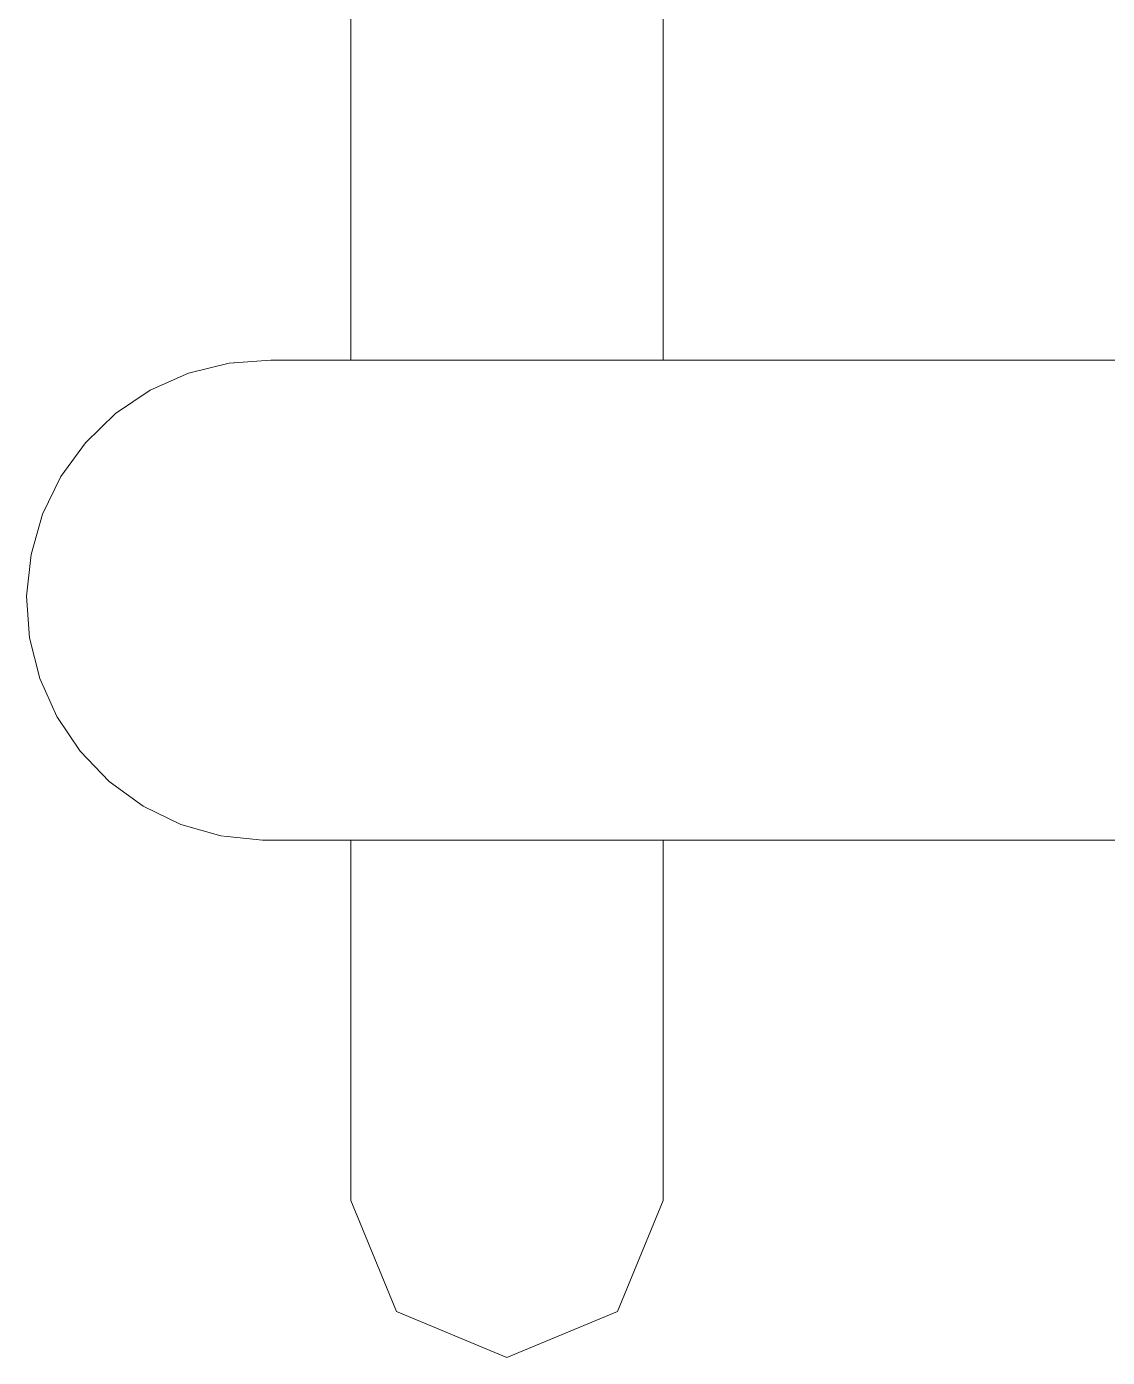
# Model space of a CAD drawing. Header units: millimetres. Extents: x -48147 to 1414029, y -496296 to 18123.
# Drawn here: x 1378184.6 to 1378229.6, y -490188.3 to -490132.8 of the extents above; entities that cross this region are included whole.
import ezdxf

# ---------------------------------------------------------------- set-up
doc = ezdxf.new("R2010")
doc.units = ezdxf.units.MM
doc.header["$MEASUREMENT"] = 0
doc.linetypes.add('Wipeout_Contour', pattern=[1000, 0, -1000])
doc.layers.add('New_A-35-M_FFE_Sanitary', color=7, linetype='Continuous')
doc.layers.add('New_A-35-M_FFE_Sanitary_Pen_No__64', color=7, linetype='Continuous', lineweight=20, true_color=0x606060)

# ---------------------------------------------------------------- blocks, each defined once
blk = doc.blocks.new('Section Elem_190_2', base_point=(1372878.996, -490836.732))
at = {"color": 254, "linetype": 'Wipeout_Contour', "lineweight": 0, "ltscale": 5851023.154192405}
blk.add_wipeout([(1378198.075, -490113.828), (1378198.076, -490132.845), (1378199.979, -490135.411), (1378199.979, -490115.595)], dxfattribs=at).dxf.layer = 'New_A-35-M_FFE_Sanitary'
at = {"color": 254, "linetype": 'Wipeout_Contour', "lineweight": 0, "ltscale": 4388311.923520183}
blk.add_wipeout([(1378199.83, -490166.731), (1378199.981, -490167.034), (1378199.981, -490166.731)], dxfattribs=at).dxf.layer = 'New_A-35-M_FFE_Sanitary'
at = {"color": 254, "linetype": 'Wipeout_Contour', "lineweight": 0, "ltscale": 5851037.462771805}
blk.add_wipeout([(1378199.979, -490115.595), (1378199.979, -490135.411), (1378204.576, -490136.474), (1378204.575, -490116.327)], dxfattribs=at).dxf.layer = 'New_A-35-M_FFE_Sanitary'
at = {"color": 254, "linetype": 'Wipeout_Contour', "lineweight": 0, "ltscale": 5851092.58508998}
blk.add_wipeout([(1378199.981, -490166.731), (1378199.981, -490167.034), (1378204.577, -490168.625), (1378204.577, -490166.731)], dxfattribs=at).dxf.layer = 'New_A-35-M_FFE_Sanitary'
at = {"color": 254, "linetype": 'Wipeout_Contour', "lineweight": 0, "ltscale": 5851054.784789855}
blk.add_wipeout([(1378204.575, -490116.327), (1378204.576, -490136.474), (1378209.172, -490135.411), (1378209.171, -490115.595)], dxfattribs=at).dxf.layer = 'New_A-35-M_FFE_Sanitary'
at = {"color": 254, "linetype": 'Wipeout_Contour', "lineweight": 0, "ltscale": 7313808.42045047}
blk.add_wipeout([(1378198.076, -490132.845), (1378198.076, -490146.734), (1378199.686, -490146.734), (1378199.98, -490146.734), (1378199.979, -490135.411)], dxfattribs=at).dxf.layer = 'New_A-35-M_FFE_Sanitary'
at = {"color": 254, "linetype": 'Wipeout_Contour', "lineweight": 0, "ltscale": 8776625.85389636}
blk.add_wipeout([(1378199.371, -490166.731), (1378198.077, -490166.731), (1378198.078, -490173.359), (1378199.981, -490177.626), (1378199.981, -490167.034), (1378199.83, -490166.731)], dxfattribs=at).dxf.layer = 'New_A-35-M_FFE_Sanitary'
at = {"color": 254, "linetype": 'Wipeout_Contour', "lineweight": 0, "ltscale": 7313885.977484778}
blk.add_wipeout([(1378204.577, -490166.731), (1378204.577, -490168.625), (1378209.173, -490167.034), (1378209.173, -490166.731), (1378205.349, -490166.731)], dxfattribs=at).dxf.layer = 'New_A-35-M_FFE_Sanitary'
at = {"layer": 'New_A-35-M_FFE_Sanitary_Pen_No__64', "linetype": 'Continuous'}
for p, q in [((1378198.075, -490113.828), (1378198.076, -490132.845)), ((1378198.076, -490132.845), (1378198.076, -490146.734))]:
    blk.add_line(p, q, dxfattribs=at)
at = {"color": 254, "linetype": 'Wipeout_Contour', "lineweight": 0, "ltscale": 5851064.973246769}
blk.add_wipeout([(1378209.171, -490115.595), (1378209.172, -490135.411), (1378211.076, -490132.845), (1378211.075, -490113.828)], dxfattribs=at).dxf.layer = 'New_A-35-M_FFE_Sanitary'
at = {"color": 254, "linetype": 'Wipeout_Contour', "lineweight": 0, "ltscale": 5851058.123147618}
blk.add_wipeout([(1378204.576, -490136.474), (1378199.979, -490135.411), (1378199.98, -490146.734), (1378204.576, -490146.734)], dxfattribs=at).dxf.layer = 'New_A-35-M_FFE_Sanitary'
at = {"color": 254, "linetype": 'Wipeout_Contour', "lineweight": 0, "ltscale": 4388339.131645221}
blk.add_wipeout([(1378209.323, -490166.731), (1378209.173, -490166.731), (1378209.173, -490167.034)], dxfattribs=at).dxf.layer = 'New_A-35-M_FFE_Sanitary'
at = {"color": 254, "linetype": 'Wipeout_Contour', "lineweight": 0, "ltscale": 5851100.757274177}
blk.add_wipeout([(1378199.981, -490167.034), (1378199.981, -490177.626), (1378204.577, -490179.393), (1378204.577, -490168.625)], dxfattribs=at).dxf.layer = 'New_A-35-M_FFE_Sanitary'
at = {"color": 254, "linetype": 'Wipeout_Contour', "lineweight": 0, "ltscale": 7313845.351019855}
blk.add_wipeout([(1378209.172, -490135.411), (1378204.576, -490136.474), (1378204.576, -490146.734), (1378205.622, -490146.734), (1378209.172, -490146.734)], dxfattribs=at).dxf.layer = 'New_A-35-M_FFE_Sanitary'
at = {"color": 254, "linetype": 'Wipeout_Contour', "lineweight": 0, "ltscale": 5851118.079104145}
blk.add_wipeout([(1378204.577, -490168.625), (1378204.577, -490179.393), (1378209.174, -490177.626), (1378209.173, -490167.034)], dxfattribs=at).dxf.layer = 'New_A-35-M_FFE_Sanitary'
at = {"color": 254, "linetype": 'Wipeout_Contour', "lineweight": 0, "ltscale": 5851095.905452672}
blk.add_wipeout([(1378198.078, -490173.359), (1378198.078, -490179.619), (1378199.982, -490184.148), (1378199.981, -490177.626)], dxfattribs=at).dxf.layer = 'New_A-35-M_FFE_Sanitary'
at = {"layer": 'New_A-35-M_FFE_Sanitary_Pen_No__64', "linetype": 'Continuous'}
blk.add_line((1378198.077, -490166.731), (1378198.078, -490173.359), dxfattribs=at)
at = {"color": 254, "linetype": 'Wipeout_Contour', "lineweight": 0, "ltscale": 5851086.508665781}
blk.add_wipeout([(1378209.172, -490135.411), (1378209.172, -490146.734), (1378211.076, -490146.734), (1378211.076, -490132.845)], dxfattribs=at).dxf.layer = 'New_A-35-M_FFE_Sanitary'
at = {"color": 254, "linetype": 'Wipeout_Contour', "lineweight": 0, "ltscale": 7313907.453102905}
blk.add_wipeout([(1378209.323, -490166.731), (1378209.173, -490167.034), (1378209.174, -490177.626), (1378211.078, -490173.359), (1378211.077, -490166.731)], dxfattribs=at).dxf.layer = 'New_A-35-M_FFE_Sanitary'
at = {"color": 254, "linetype": 'Wipeout_Contour', "lineweight": 0, "ltscale": 5851112.326244544}
blk.add_wipeout([(1378199.981, -490177.626), (1378199.982, -490184.148), (1378204.578, -490186.025), (1378204.577, -490179.393)], dxfattribs=at).dxf.layer = 'New_A-35-M_FFE_Sanitary'
at = {"color": 254, "linetype": 'Wipeout_Contour', "lineweight": 0, "ltscale": 4388313.985566787}
blk.add_wipeout([(1378211.076, -490132.845), (1378211.082, -490146.734), (1378211.082, -490132.845)], dxfattribs=at).dxf.layer = 'New_A-35-M_FFE_Sanitary'
at = {"color": 254, "linetype": 'Wipeout_Contour', "lineweight": 0, "ltscale": 5851129.648040113}
blk.add_wipeout([(1378204.577, -490179.393), (1378204.578, -490186.025), (1378209.174, -490184.148), (1378209.174, -490177.626)], dxfattribs=at).dxf.layer = 'New_A-35-M_FFE_Sanitary'
at = {"color": 254, "linetype": 'Wipeout_Contour', "lineweight": 0, "ltscale": 5851101.641670486}
blk.add_wipeout([(1378198.078, -490179.619), (1378198.079, -490181.732), (1378199.983, -490186.351), (1378199.982, -490184.148)], dxfattribs=at).dxf.layer = 'New_A-35-M_FFE_Sanitary'
at = {"layer": 'New_A-35-M_FFE_Sanitary_Pen_No__64', "linetype": 'Continuous'}
for p, q in [((1378211.075, -490113.828), (1378211.076, -490132.845)), ((1378211.076, -490132.845), (1378211.076, -490146.734)), ((1378198.078, -490173.359), (1378198.078, -490179.619)), ((1378198.078, -490179.619), (1378198.079, -490181.732))]:
    blk.add_line(p, q, dxfattribs=at)
at = {"color": 254, "linetype": 'Wipeout_Contour', "lineweight": 0, "ltscale": 5851137.723973461}
blk.add_wipeout([(1378209.174, -490177.626), (1378209.174, -490184.148), (1378211.078, -490179.619), (1378211.078, -490173.359)], dxfattribs=at).dxf.layer = 'New_A-35-M_FFE_Sanitary'
at = {"color": 254, "linetype": 'Wipeout_Contour', "lineweight": 0, "ltscale": 5851118.226776205}
blk.add_wipeout([(1378199.982, -490184.148), (1378199.983, -490186.351), (1378204.579, -490188.264), (1378204.578, -490186.025)], dxfattribs=at).dxf.layer = 'New_A-35-M_FFE_Sanitary'
at = {"layer": 'New_A-35-M_FFE_Sanitary_Pen_No__64', "linetype": 'Continuous'}
for p, q in [((1378211.077, -490166.731), (1378211.078, -490173.359)), ((1378198.079, -490181.732), (1378199.983, -490186.351))]:
    blk.add_line(p, q, dxfattribs=at)
at = {"color": 254, "linetype": 'Wipeout_Contour', "lineweight": 0, "ltscale": 5851135.548554148}
blk.add_wipeout([(1378204.578, -490186.025), (1378204.579, -490188.264), (1378209.175, -490186.351), (1378209.174, -490184.148)], dxfattribs=at).dxf.layer = 'New_A-35-M_FFE_Sanitary'
at = {"layer": 'New_A-35-M_FFE_Sanitary_Pen_No__64', "linetype": 'Continuous'}
blk.add_line((1378199.983, -490186.351), (1378204.579, -490188.264), dxfattribs=at)
at = {"color": 254, "linetype": 'Wipeout_Contour', "lineweight": 0, "ltscale": 5851143.460149117}
blk.add_wipeout([(1378209.174, -490184.148), (1378209.175, -490186.351), (1378211.079, -490181.732), (1378211.078, -490179.619)], dxfattribs=at).dxf.layer = 'New_A-35-M_FFE_Sanitary'
at = {"layer": 'New_A-35-M_FFE_Sanitary_Pen_No__64', "linetype": 'Continuous'}
for p, q in [((1378211.078, -490173.359), (1378211.078, -490179.619)), ((1378211.078, -490179.619), (1378211.079, -490181.732)), ((1378209.175, -490186.351), (1378211.079, -490181.732)), ((1378204.579, -490188.264), (1378209.175, -490186.351))]:
    blk.add_line(p, q, dxfattribs=at)
blk = doc.blocks.new('Section Elem_191_2', base_point=(1372878.996, -490836.732))
at = {"color": 254, "linetype": 'Wipeout_Contour', "lineweight": 0, "ltscale": 5851162.077738442}
blk.add_wipeout([(1378233.49, -490146.734), (1378222.958, -490146.734), (1378222.199, -490146.855), (1378233.1, -490146.855)], dxfattribs=at).dxf.layer = 'New_A-35-M_FFE_Sanitary'
at = {"color": 254, "linetype": 'Wipeout_Contour', "lineweight": 0, "ltscale": 5851160.308496397}
blk.add_wipeout([(1378222.199, -490146.855), (1378221.461, -490147.277), (1378232.722, -490147.277), (1378233.1, -490146.855)], dxfattribs=at).dxf.layer = 'New_A-35-M_FFE_Sanitary'
at = {"color": 254, "linetype": 'Wipeout_Contour', "lineweight": 0, "ltscale": 5851123.770822906}
blk.add_wipeout([(1378222.958, -490146.734), (1378213.511, -490146.734), (1378212.42, -490146.855), (1378222.199, -490146.855)], dxfattribs=at).dxf.layer = 'New_A-35-M_FFE_Sanitary'
at = {"color": 254, "linetype": 'Wipeout_Contour', "lineweight": 0, "ltscale": 5851159.024785785}
blk.add_wipeout([(1378220.765, -490147.986), (1378232.365, -490147.986), (1378232.722, -490147.277), (1378221.461, -490147.277)], dxfattribs=at).dxf.layer = 'New_A-35-M_FFE_Sanitary'
at = {"layer": 'New_A-35-M_FFE_Sanitary_Pen_No__64', "linetype": 'Continuous'}
blk.add_line((1378233.49, -490146.734), (1378222.958, -490146.734), dxfattribs=at)
at = {"color": 254, "linetype": 'Wipeout_Contour', "lineweight": 0, "ltscale": 5851120.697387328}
blk.add_wipeout([(1378222.199, -490146.855), (1378212.42, -490146.855), (1378211.359, -490147.277), (1378221.461, -490147.277)], dxfattribs=at).dxf.layer = 'New_A-35-M_FFE_Sanitary'
at = {"color": 254, "linetype": 'Wipeout_Contour', "lineweight": 0, "ltscale": 5851158.2655851}
blk.add_wipeout([(1378220.135, -490148.96), (1378232.041, -490148.96), (1378232.365, -490147.986), (1378220.765, -490147.986)], dxfattribs=at).dxf.layer = 'New_A-35-M_FFE_Sanitary'
at = {"color": 254, "linetype": 'Wipeout_Contour', "lineweight": 0, "ltscale": 5851090.529775595}
blk.add_wipeout([(1378213.511, -490146.734), (1378205.622, -490146.734), (1378204.254, -490146.855), (1378212.42, -490146.855)], dxfattribs=at).dxf.layer = 'New_A-35-M_FFE_Sanitary'
at = {"color": 254, "linetype": 'Wipeout_Contour', "lineweight": 0, "ltscale": 5851118.165150341}
blk.add_wipeout([(1378221.461, -490147.277), (1378211.359, -490147.277), (1378210.36, -490147.986), (1378220.765, -490147.986)], dxfattribs=at).dxf.layer = 'New_A-35-M_FFE_Sanitary'
at = {"color": 254, "linetype": 'Wipeout_Contour', "lineweight": 0, "ltscale": 5851158.053962456}
blk.add_wipeout([(1378220.135, -490148.96), (1378219.587, -490150.171), (1378231.761, -490150.171), (1378232.041, -490148.96)], dxfattribs=at).dxf.layer = 'New_A-35-M_FFE_Sanitary'
at = {"layer": 'New_A-35-M_FFE_Sanitary_Pen_No__64', "linetype": 'Continuous'}
blk.add_line((1378222.958, -490146.734), (1378213.511, -490146.734), dxfattribs=at)
at = {"color": 254, "linetype": 'Wipeout_Contour', "lineweight": 0, "ltscale": 5851086.324565834}
blk.add_wipeout([(1378212.42, -490146.855), (1378204.254, -490146.855), (1378202.923, -490147.277), (1378211.359, -490147.277)], dxfattribs=at).dxf.layer = 'New_A-35-M_FFE_Sanitary'
at = {"color": 254, "linetype": 'Wipeout_Contour', "lineweight": 0, "ltscale": 5851116.25103938}
blk.add_wipeout([(1378220.765, -490147.986), (1378210.36, -490147.986), (1378209.453, -490148.96), (1378220.135, -490148.96)], dxfattribs=at).dxf.layer = 'New_A-35-M_FFE_Sanitary'
at = {"color": 254, "linetype": 'Wipeout_Contour', "lineweight": 0, "ltscale": 5851158.396370854}
blk.add_wipeout([(1378231.761, -490150.171), (1378219.587, -490150.171), (1378219.14, -490151.581), (1378231.531, -490151.581)], dxfattribs=at).dxf.layer = 'New_A-35-M_FFE_Sanitary'
at = {"color": 254, "linetype": 'Wipeout_Contour', "lineweight": 0, "ltscale": 5851064.021828551}
blk.add_wipeout([(1378205.622, -490146.734), (1378199.686, -490146.734), (1378198.109, -490146.855), (1378204.254, -490146.855)], dxfattribs=at).dxf.layer = 'New_A-35-M_FFE_Sanitary'
at = {"color": 254, "linetype": 'Wipeout_Contour', "lineweight": 0, "ltscale": 5851082.708847329}
blk.add_wipeout([(1378211.359, -490147.277), (1378202.923, -490147.277), (1378201.67, -490147.986), (1378210.36, -490147.986)], dxfattribs=at).dxf.layer = 'New_A-35-M_FFE_Sanitary'
at = {"color": 254, "linetype": 'Wipeout_Contour', "lineweight": 0, "ltscale": 5851115.013225452}
blk.add_wipeout([(1378209.453, -490148.96), (1378208.667, -490150.171), (1378219.587, -490150.171), (1378220.135, -490148.96)], dxfattribs=at).dxf.layer = 'New_A-35-M_FFE_Sanitary'
at = {"color": 254, "linetype": 'Wipeout_Contour', "lineweight": 0, "ltscale": 5851159.282449489}
blk.add_wipeout([(1378231.531, -490151.581), (1378219.14, -490151.581), (1378218.806, -490153.148), (1378231.36, -490153.148)], dxfattribs=at).dxf.layer = 'New_A-35-M_FFE_Sanitary'
at = {"layer": 'New_A-35-M_FFE_Sanitary_Pen_No__64', "linetype": 'Continuous'}
blk.add_line((1378213.511, -490146.734), (1378205.622, -490146.734), dxfattribs=at)
at = {"color": 254, "linetype": 'Wipeout_Contour', "lineweight": 0, "ltscale": 5851058.913980407}
blk.add_wipeout([(1378204.254, -490146.855), (1378198.109, -490146.855), (1378196.576, -490147.277), (1378202.923, -490147.277)], dxfattribs=at).dxf.layer = 'New_A-35-M_FFE_Sanitary'
at = {"color": 254, "linetype": 'Wipeout_Contour', "lineweight": 0, "ltscale": 5851079.792482551}
blk.add_wipeout([(1378210.36, -490147.986), (1378201.67, -490147.986), (1378200.533, -490148.96), (1378209.453, -490148.96)], dxfattribs=at).dxf.layer = 'New_A-35-M_FFE_Sanitary'
at = {"color": 254, "linetype": 'Wipeout_Contour', "lineweight": 0, "ltscale": 5851114.48935286}
blk.add_wipeout([(1378208.667, -490150.171), (1378208.024, -490151.581), (1378219.14, -490151.581), (1378219.587, -490150.171)], dxfattribs=at).dxf.layer = 'New_A-35-M_FFE_Sanitary'
at = {"color": 254, "linetype": 'Wipeout_Contour', "lineweight": 0, "ltscale": 5851160.685333349}
blk.add_wipeout([(1378231.36, -490153.148), (1378218.806, -490153.148), (1378218.597, -490154.823), (1378231.253, -490154.823)], dxfattribs=at).dxf.layer = 'New_A-35-M_FFE_Sanitary'
at = {"color": 254, "linetype": 'Wipeout_Contour', "lineweight": 0, "ltscale": 5851045.577174994}
blk.add_wipeout([(1378199.686, -490146.734), (1378196.001, -490146.734), (1378194.295, -490146.855), (1378198.109, -490146.855)], dxfattribs=at).dxf.layer = 'New_A-35-M_FFE_Sanitary'
at = {"color": 254, "linetype": 'Wipeout_Contour', "lineweight": 0, "ltscale": 5851054.434107629}
blk.add_wipeout([(1378202.923, -490147.277), (1378196.576, -490147.277), (1378195.132, -490147.986), (1378201.67, -490147.986)], dxfattribs=at).dxf.layer = 'New_A-35-M_FFE_Sanitary'
at = {"color": 254, "linetype": 'Wipeout_Contour', "lineweight": 0, "ltscale": 5851077.664108828}
blk.add_wipeout([(1378209.453, -490148.96), (1378200.533, -490148.96), (1378199.547, -490150.171), (1378208.667, -490150.171)], dxfattribs=at).dxf.layer = 'New_A-35-M_FFE_Sanitary'
at = {"color": 254, "linetype": 'Wipeout_Contour', "lineweight": 0, "ltscale": 5851114.695391277}
blk.add_wipeout([(1378208.024, -490151.581), (1378207.545, -490153.148), (1378218.806, -490153.148), (1378219.14, -490151.581)], dxfattribs=at).dxf.layer = 'New_A-35-M_FFE_Sanitary'
at = {"color": 254, "linetype": 'Wipeout_Contour', "lineweight": 0, "ltscale": 5851162.56246497}
blk.add_wipeout([(1378231.253, -490154.823), (1378218.597, -490154.823), (1378218.517, -490156.557), (1378231.212, -490156.557)], dxfattribs=at).dxf.layer = 'New_A-35-M_FFE_Sanitary'
at = {"layer": 'New_A-35-M_FFE_Sanitary_Pen_No__64', "linetype": 'Continuous'}
blk.add_line((1378205.622, -490146.734), (1378199.686, -490146.734), dxfattribs=at)
at = {"color": 254, "linetype": 'Wipeout_Contour', "lineweight": 0, "ltscale": 5851039.841013595}
blk.add_wipeout([(1378198.109, -490146.855), (1378194.295, -490146.855), (1378192.635, -490147.277), (1378196.576, -490147.277)], dxfattribs=at).dxf.layer = 'New_A-35-M_FFE_Sanitary'
at = {"color": 254, "linetype": 'Wipeout_Contour', "lineweight": 0, "ltscale": 5851050.718345893}
blk.add_wipeout([(1378201.67, -490147.986), (1378195.132, -490147.986), (1378193.822, -490148.96), (1378200.533, -490148.96)], dxfattribs=at).dxf.layer = 'New_A-35-M_FFE_Sanitary'
at = {"color": 254, "linetype": 'Wipeout_Contour', "lineweight": 0, "ltscale": 5851076.388441823}
blk.add_wipeout([(1378208.667, -490150.171), (1378199.547, -490150.171), (1378198.741, -490151.581), (1378208.024, -490151.581)], dxfattribs=at).dxf.layer = 'New_A-35-M_FFE_Sanitary'
at = {"color": 254, "linetype": 'Wipeout_Contour', "lineweight": 0, "ltscale": 5851115.625145635}
blk.add_wipeout([(1378207.243, -490154.823), (1378218.597, -490154.823), (1378218.806, -490153.148), (1378207.545, -490153.148)], dxfattribs=at).dxf.layer = 'New_A-35-M_FFE_Sanitary'
at = {"color": 254, "linetype": 'Wipeout_Contour', "lineweight": 0, "ltscale": 5851164.853033526}
blk.add_wipeout([(1378231.212, -490156.557), (1378218.517, -490156.557), (1378218.57, -490158.296), (1378231.239, -490158.296)], dxfattribs=at).dxf.layer = 'New_A-35-M_FFE_Sanitary'
at = {"color": 254, "linetype": 'Wipeout_Contour', "lineweight": 0, "ltscale": 5851036.137613251}
blk.add_wipeout([(1378196.001, -490146.734), (1378194.751, -490146.734), (1378193.012, -490146.855), (1378194.295, -490146.855)], dxfattribs=at).dxf.layer = 'New_A-35-M_FFE_Sanitary'
at = {"color": 254, "linetype": 'Wipeout_Contour', "lineweight": 0, "ltscale": 5851034.759544432}
blk.add_wipeout([(1378196.576, -490147.277), (1378192.635, -490147.277), (1378191.073, -490147.986), (1378195.132, -490147.986)], dxfattribs=at).dxf.layer = 'New_A-35-M_FFE_Sanitary'
at = {"color": 254, "linetype": 'Wipeout_Contour', "lineweight": 0, "ltscale": 5851047.879637857}
blk.add_wipeout([(1378200.533, -490148.96), (1378193.822, -490148.96), (1378192.685, -490150.171), (1378199.547, -490150.171)], dxfattribs=at).dxf.layer = 'New_A-35-M_FFE_Sanitary'
at = {"color": 254, "linetype": 'Wipeout_Contour', "lineweight": 0, "ltscale": 5851076.004305424}
blk.add_wipeout([(1378208.024, -490151.581), (1378198.741, -490151.581), (1378198.14, -490153.148), (1378207.545, -490153.148)], dxfattribs=at).dxf.layer = 'New_A-35-M_FFE_Sanitary'
at = {"color": 254, "linetype": 'Wipeout_Contour', "lineweight": 0, "ltscale": 5851117.250440889}
blk.add_wipeout([(1378207.243, -490154.823), (1378207.129, -490156.557), (1378218.517, -490156.557), (1378218.597, -490154.823)], dxfattribs=at).dxf.layer = 'New_A-35-M_FFE_Sanitary'
at = {"color": 254, "linetype": 'Wipeout_Contour', "lineweight": 0, "ltscale": 5851167.48554921}
blk.add_wipeout([(1378231.239, -490158.296), (1378218.57, -490158.296), (1378218.754, -490159.987), (1378231.334, -490159.987)], dxfattribs=at).dxf.layer = 'New_A-35-M_FFE_Sanitary'
at = {"layer": 'New_A-35-M_FFE_Sanitary_Pen_No__64', "linetype": 'Continuous'}
for p, q in [((1378196.001, -490146.734), (1378194.751, -490146.734)), ((1378199.686, -490146.734), (1378196.001, -490146.734))]:
    blk.add_line(p, q, dxfattribs=at)
at = {"color": 254, "linetype": 'Wipeout_Contour', "lineweight": 0, "ltscale": 5851030.099434825}
blk.add_wipeout([(1378194.295, -490146.855), (1378193.012, -490146.855), (1378191.321, -490147.277), (1378192.635, -490147.277)], dxfattribs=at).dxf.layer = 'New_A-35-M_FFE_Sanitary'
at = {"color": 254, "linetype": 'Wipeout_Contour', "lineweight": 0, "ltscale": 5851030.487201648}
blk.add_wipeout([(1378195.132, -490147.986), (1378191.073, -490147.986), (1378189.655, -490148.96), (1378193.822, -490148.96)], dxfattribs=at).dxf.layer = 'New_A-35-M_FFE_Sanitary'
at = {"color": 254, "linetype": 'Wipeout_Contour', "lineweight": 0, "ltscale": 5851046.004298443}
blk.add_wipeout([(1378199.547, -490150.171), (1378192.685, -490150.171), (1378191.756, -490151.581), (1378198.741, -490151.581)], dxfattribs=at).dxf.layer = 'New_A-35-M_FFE_Sanitary'
at = {"color": 254, "linetype": 'Wipeout_Contour', "lineweight": 0, "ltscale": 5851076.523447988}
blk.add_wipeout([(1378207.545, -490153.148), (1378198.14, -490153.148), (1378197.762, -490154.823), (1378207.243, -490154.823)], dxfattribs=at).dxf.layer = 'New_A-35-M_FFE_Sanitary'
at = {"color": 254, "linetype": 'Wipeout_Contour', "lineweight": 0, "ltscale": 5851119.518123165}
blk.add_wipeout([(1378207.129, -490156.557), (1378207.205, -490158.296), (1378218.57, -490158.296), (1378218.517, -490156.557)], dxfattribs=at).dxf.layer = 'New_A-35-M_FFE_Sanitary'
at = {"color": 254, "linetype": 'Wipeout_Contour', "lineweight": 0, "ltscale": 5851170.385704768}
blk.add_wipeout([(1378231.334, -490159.987), (1378218.754, -490159.987), (1378219.064, -490161.58), (1378231.492, -490161.58)], dxfattribs=at).dxf.layer = 'New_A-35-M_FFE_Sanitary'
at = {"layer": 'New_A-35-M_FFE_Sanitary_Pen_No__64', "linetype": 'Continuous'}
blk.add_line((1378194.751, -490146.734), (1378193.012, -490146.855), dxfattribs=at)
at = {"color": 254, "linetype": 'Wipeout_Contour', "lineweight": 0, "ltscale": 5851024.728262735}
blk.add_wipeout([(1378192.635, -490147.277), (1378191.321, -490147.277), (1378189.729, -490147.986), (1378191.073, -490147.986)], dxfattribs=at).dxf.layer = 'New_A-35-M_FFE_Sanitary'
at = {"color": 254, "linetype": 'Wipeout_Contour', "lineweight": 0, "ltscale": 5851027.15385948}
blk.add_wipeout([(1378193.822, -490148.96), (1378189.655, -490148.96), (1378188.425, -490150.171), (1378192.685, -490150.171)], dxfattribs=at).dxf.layer = 'New_A-35-M_FFE_Sanitary'
at = {"color": 254, "linetype": 'Wipeout_Contour', "lineweight": 0, "ltscale": 5851045.149389004}
blk.add_wipeout([(1378198.741, -490151.581), (1378191.756, -490151.581), (1378191.064, -490153.148), (1378198.14, -490153.148)], dxfattribs=at).dxf.layer = 'New_A-35-M_FFE_Sanitary'
at = {"color": 254, "linetype": 'Wipeout_Contour', "lineweight": 0, "ltscale": 5851077.930180858}
blk.add_wipeout([(1378207.243, -490154.823), (1378197.762, -490154.823), (1378197.619, -490156.557), (1378207.129, -490156.557)], dxfattribs=at).dxf.layer = 'New_A-35-M_FFE_Sanitary'
at = {"color": 254, "linetype": 'Wipeout_Contour', "lineweight": 0, "ltscale": 5851122.357398726}
blk.add_wipeout([(1378207.205, -490158.296), (1378207.47, -490159.987), (1378218.754, -490159.987), (1378218.57, -490158.296)], dxfattribs=at).dxf.layer = 'New_A-35-M_FFE_Sanitary'
at = {"color": 254, "linetype": 'Wipeout_Contour', "lineweight": 0, "ltscale": 5851173.465309815}
blk.add_wipeout([(1378231.492, -490161.58), (1378219.064, -490161.58), (1378219.49, -490163.025), (1378231.711, -490163.025)], dxfattribs=at).dxf.layer = 'New_A-35-M_FFE_Sanitary'
at = {"layer": 'New_A-35-M_FFE_Sanitary_Pen_No__64', "linetype": 'Continuous'}
blk.add_line((1378193.012, -490146.855), (1378191.321, -490147.277), dxfattribs=at)
at = {"color": 254, "linetype": 'Wipeout_Contour', "lineweight": 0, "ltscale": 5851020.187539546}
blk.add_wipeout([(1378191.073, -490147.986), (1378189.729, -490147.986), (1378188.283, -490148.961), (1378189.655, -490148.96)], dxfattribs=at).dxf.layer = 'New_A-35-M_FFE_Sanitary'
at = {"color": 254, "linetype": 'Wipeout_Contour', "lineweight": 0, "ltscale": 5851024.860885072}
blk.add_wipeout([(1378192.685, -490150.171), (1378188.425, -490150.171), (1378187.42, -490151.581), (1378191.756, -490151.581)], dxfattribs=at).dxf.layer = 'New_A-35-M_FFE_Sanitary'
at = {"color": 254, "linetype": 'Wipeout_Contour', "lineweight": 0, "ltscale": 5851045.340980045}
blk.add_wipeout([(1378198.14, -490153.148), (1378191.064, -490153.148), (1378190.628, -490154.823), (1378197.762, -490154.823)], dxfattribs=at).dxf.layer = 'New_A-35-M_FFE_Sanitary'
at = {"color": 254, "linetype": 'Wipeout_Contour', "lineweight": 0, "ltscale": 5851080.178000713}
blk.add_wipeout([(1378207.129, -490156.557), (1378197.619, -490156.557), (1378197.715, -490158.296), (1378207.205, -490158.296)], dxfattribs=at).dxf.layer = 'New_A-35-M_FFE_Sanitary'
at = {"color": 254, "linetype": 'Wipeout_Contour', "lineweight": 0, "ltscale": 5851125.687672686}
blk.add_wipeout([(1378207.47, -490159.987), (1378207.915, -490161.58), (1378219.064, -490161.58), (1378218.754, -490159.987)], dxfattribs=at).dxf.layer = 'New_A-35-M_FFE_Sanitary'
at = {"color": 254, "linetype": 'Wipeout_Contour', "lineweight": 0, "ltscale": 5851176.630731065}
blk.add_wipeout([(1378219.49, -490163.025), (1378220.019, -490164.279), (1378231.982, -490164.279), (1378231.711, -490163.025)], dxfattribs=at).dxf.layer = 'New_A-35-M_FFE_Sanitary'
at = {"layer": 'New_A-35-M_FFE_Sanitary_Pen_No__64', "linetype": 'Continuous'}
blk.add_line((1378191.321, -490147.277), (1378189.729, -490147.986), dxfattribs=at)
at = {"color": 254, "linetype": 'Wipeout_Contour', "lineweight": 0, "ltscale": 5851016.615303076}
blk.add_wipeout([(1378189.655, -490148.96), (1378188.283, -490148.961), (1378187.03, -490150.172), (1378188.425, -490150.171)], dxfattribs=at).dxf.layer = 'New_A-35-M_FFE_Sanitary'
at = {"color": 254, "linetype": 'Wipeout_Contour', "lineweight": 0, "ltscale": 5851023.678057924}
blk.add_wipeout([(1378191.756, -490151.581), (1378187.42, -490151.581), (1378186.671, -490153.148), (1378191.064, -490153.148)], dxfattribs=at).dxf.layer = 'New_A-35-M_FFE_Sanitary'
at = {"color": 254, "linetype": 'Wipeout_Contour', "lineweight": 0, "ltscale": 5851046.573354989}
blk.add_wipeout([(1378197.762, -490154.823), (1378190.628, -490154.823), (1378190.463, -490156.557), (1378197.619, -490156.557)], dxfattribs=at).dxf.layer = 'New_A-35-M_FFE_Sanitary'
at = {"color": 254, "linetype": 'Wipeout_Contour', "lineweight": 0, "ltscale": 5851083.196718309}
blk.add_wipeout([(1378207.205, -490158.296), (1378197.715, -490158.296), (1378198.046, -490159.987), (1378207.47, -490159.987)], dxfattribs=at).dxf.layer = 'New_A-35-M_FFE_Sanitary'
at = {"color": 254, "linetype": 'Wipeout_Contour', "lineweight": 0, "ltscale": 5851129.407679104}
blk.add_wipeout([(1378207.915, -490161.58), (1378208.527, -490163.025), (1378219.49, -490163.025), (1378219.064, -490161.58)], dxfattribs=at).dxf.layer = 'New_A-35-M_FFE_Sanitary'
at = {"color": 254, "linetype": 'Wipeout_Contour', "lineweight": 0, "ltscale": 5851179.785742571}
blk.add_wipeout([(1378220.019, -490164.279), (1378220.634, -490165.304), (1378232.298, -490165.304), (1378231.982, -490164.279)], dxfattribs=at).dxf.layer = 'New_A-35-M_FFE_Sanitary'
at = {"layer": 'New_A-35-M_FFE_Sanitary_Pen_No__64', "linetype": 'Continuous'}
blk.add_line((1378189.729, -490147.986), (1378188.283, -490148.961), dxfattribs=at)
at = {"color": 254, "linetype": 'Wipeout_Contour', "lineweight": 0, "ltscale": 5851014.120175838}
blk.add_wipeout([(1378188.425, -490150.171), (1378187.03, -490150.172), (1378186.005, -490151.582), (1378187.42, -490151.581)], dxfattribs=at).dxf.layer = 'New_A-35-M_FFE_Sanitary'
at = {"color": 254, "linetype": 'Wipeout_Contour', "lineweight": 0, "ltscale": 5851023.641449297}
blk.add_wipeout([(1378191.064, -490153.148), (1378186.671, -490153.148), (1378186.2, -490154.823), (1378190.628, -490154.823)], dxfattribs=at).dxf.layer = 'New_A-35-M_FFE_Sanitary'
at = {"color": 254, "linetype": 'Wipeout_Contour', "lineweight": 0, "ltscale": 5851048.805329053}
blk.add_wipeout([(1378197.619, -490156.557), (1378190.463, -490156.557), (1378190.574, -490158.296), (1378197.715, -490158.296)], dxfattribs=at).dxf.layer = 'New_A-35-M_FFE_Sanitary'
at = {"color": 254, "linetype": 'Wipeout_Contour', "lineweight": 0, "ltscale": 5851086.900277265}
blk.add_wipeout([(1378207.47, -490159.987), (1378198.046, -490159.987), (1378198.604, -490161.58), (1378207.915, -490161.58)], dxfattribs=at).dxf.layer = 'New_A-35-M_FFE_Sanitary'
at = {"color": 254, "linetype": 'Wipeout_Contour', "lineweight": 0, "ltscale": 5851133.404318817}
blk.add_wipeout([(1378219.49, -490163.025), (1378208.527, -490163.025), (1378209.287, -490164.279), (1378220.019, -490164.279)], dxfattribs=at).dxf.layer = 'New_A-35-M_FFE_Sanitary'
at = {"color": 254, "linetype": 'Wipeout_Contour', "lineweight": 0, "ltscale": 5851182.834453248}
blk.add_wipeout([(1378220.634, -490165.304), (1378221.318, -490166.068), (1378232.649, -490166.068), (1378232.298, -490165.304)], dxfattribs=at).dxf.layer = 'New_A-35-M_FFE_Sanitary'
at = {"layer": 'New_A-35-M_FFE_Sanitary_Pen_No__64', "linetype": 'Continuous'}
blk.add_line((1378188.283, -490148.961), (1378187.03, -490150.172), dxfattribs=at)
at = {"color": 254, "linetype": 'Wipeout_Contour', "lineweight": 0, "ltscale": 5851012.778088897}
blk.add_wipeout([(1378187.42, -490151.581), (1378186.005, -490151.582), (1378185.241, -490153.148), (1378186.671, -490153.148)], dxfattribs=at).dxf.layer = 'New_A-35-M_FFE_Sanitary'
at = {"color": 254, "linetype": 'Wipeout_Contour', "lineweight": 0, "ltscale": 5851024.752325466}
blk.add_wipeout([(1378190.628, -490154.823), (1378186.2, -490154.823), (1378186.021, -490156.557), (1378190.463, -490156.557)], dxfattribs=at).dxf.layer = 'New_A-35-M_FFE_Sanitary'
at = {"color": 254, "linetype": 'Wipeout_Contour', "lineweight": 0, "ltscale": 5851051.967197543}
blk.add_wipeout([(1378197.715, -490158.296), (1378190.574, -490158.296), (1378190.956, -490159.987), (1378198.046, -490159.987)], dxfattribs=at).dxf.layer = 'New_A-35-M_FFE_Sanitary'
at = {"color": 254, "linetype": 'Wipeout_Contour', "lineweight": 0, "ltscale": 5851091.176058973}
blk.add_wipeout([(1378207.915, -490161.58), (1378198.604, -490161.58), (1378199.371, -490163.025), (1378208.527, -490163.025)], dxfattribs=at).dxf.layer = 'New_A-35-M_FFE_Sanitary'
at = {"color": 254, "linetype": 'Wipeout_Contour', "lineweight": 0, "ltscale": 5851137.556100883}
blk.add_wipeout([(1378220.019, -490164.279), (1378209.287, -490164.279), (1378210.171, -490165.304), (1378220.634, -490165.304)], dxfattribs=at).dxf.layer = 'New_A-35-M_FFE_Sanitary'
at = {"color": 254, "linetype": 'Wipeout_Contour', "lineweight": 0, "ltscale": 5851185.684225124}
blk.add_wipeout([(1378232.649, -490166.068), (1378221.318, -490166.068), (1378222.05, -490166.548), (1378233.024, -490166.548)], dxfattribs=at).dxf.layer = 'New_A-35-M_FFE_Sanitary'
at = {"layer": 'New_A-35-M_FFE_Sanitary_Pen_No__64', "linetype": 'Continuous'}
blk.add_line((1378187.03, -490150.172), (1378186.005, -490151.582), dxfattribs=at)
at = {"color": 254, "linetype": 'Wipeout_Contour', "lineweight": 0, "ltscale": 5851012.630002029}
blk.add_wipeout([(1378186.671, -490153.148), (1378185.241, -490153.148), (1378184.761, -490154.824), (1378186.2, -490154.823)], dxfattribs=at).dxf.layer = 'New_A-35-M_FFE_Sanitary'
at = {"color": 254, "linetype": 'Wipeout_Contour', "lineweight": 0, "ltscale": 5851026.973255705}
blk.add_wipeout([(1378190.463, -490156.557), (1378186.021, -490156.557), (1378186.141, -490158.296), (1378190.574, -490158.296)], dxfattribs=at).dxf.layer = 'New_A-35-M_FFE_Sanitary'
at = {"color": 254, "linetype": 'Wipeout_Contour', "lineweight": 0, "ltscale": 5851055.968534268}
blk.add_wipeout([(1378198.046, -490159.987), (1378190.956, -490159.987), (1378191.599, -490161.58), (1378198.604, -490161.58)], dxfattribs=at).dxf.layer = 'New_A-35-M_FFE_Sanitary'
at = {"color": 254, "linetype": 'Wipeout_Contour', "lineweight": 0, "ltscale": 5851095.894066308}
blk.add_wipeout([(1378208.527, -490163.025), (1378199.371, -490163.025), (1378200.324, -490164.279), (1378209.287, -490164.279)], dxfattribs=at).dxf.layer = 'New_A-35-M_FFE_Sanitary'
at = {"color": 254, "linetype": 'Wipeout_Contour', "lineweight": 0, "ltscale": 5851141.73683763}
blk.add_wipeout([(1378220.634, -490165.304), (1378210.171, -490165.304), (1378211.155, -490166.068), (1378221.318, -490166.068)], dxfattribs=at).dxf.layer = 'New_A-35-M_FFE_Sanitary'
at = {"color": 254, "linetype": 'Wipeout_Contour', "lineweight": 0, "ltscale": 5851188.248490872}
blk.add_wipeout([(1378233.024, -490166.548), (1378222.05, -490166.548), (1378222.807, -490166.731), (1378233.412, -490166.731)], dxfattribs=at).dxf.layer = 'New_A-35-M_FFE_Sanitary'
at = {"layer": 'New_A-35-M_FFE_Sanitary_Pen_No__64', "linetype": 'Continuous'}
blk.add_line((1378186.005, -490151.582), (1378185.241, -490153.148), dxfattribs=at)
at = {"color": 254, "linetype": 'Wipeout_Contour', "lineweight": 0, "ltscale": 5851013.680710661}
blk.add_wipeout([(1378186.2, -490154.823), (1378184.761, -490154.824), (1378184.578, -490156.558), (1378186.021, -490156.557)], dxfattribs=at).dxf.layer = 'New_A-35-M_FFE_Sanitary'
at = {"color": 254, "linetype": 'Wipeout_Contour', "lineweight": 0, "ltscale": 5851030.234881327}
blk.add_wipeout([(1378190.574, -490158.296), (1378186.141, -490158.296), (1378186.554, -490159.987), (1378190.956, -490159.987)], dxfattribs=at).dxf.layer = 'New_A-35-M_FFE_Sanitary'
at = {"color": 254, "linetype": 'Wipeout_Contour', "lineweight": 0, "ltscale": 5851060.687652552}
blk.add_wipeout([(1378198.604, -490161.58), (1378191.599, -490161.58), (1378192.483, -490163.025), (1378199.371, -490163.025)], dxfattribs=at).dxf.layer = 'New_A-35-M_FFE_Sanitary'
at = {"color": 254, "linetype": 'Wipeout_Contour', "lineweight": 0, "ltscale": 5851100.91087826}
blk.add_wipeout([(1378209.287, -490164.279), (1378200.324, -490164.279), (1378201.434, -490165.304), (1378210.171, -490165.304)], dxfattribs=at).dxf.layer = 'New_A-35-M_FFE_Sanitary'
at = {"color": 254, "linetype": 'Wipeout_Contour', "lineweight": 0, "ltscale": 5851145.819483839}
blk.add_wipeout([(1378221.318, -490166.068), (1378211.155, -490166.068), (1378212.206, -490166.548), (1378222.05, -490166.548)], dxfattribs=at).dxf.layer = 'New_A-35-M_FFE_Sanitary'
at = {"layer": 'New_A-35-M_FFE_Sanitary_Pen_No__64', "linetype": 'Continuous'}
blk.add_line((1378185.241, -490153.148), (1378184.761, -490154.824), dxfattribs=at)
at = {"color": 254, "linetype": 'Wipeout_Contour', "lineweight": 0, "ltscale": 5851015.89597044}
blk.add_wipeout([(1378186.021, -490156.557), (1378184.578, -490156.558), (1378184.7, -490158.296), (1378186.141, -490158.296)], dxfattribs=at).dxf.layer = 'New_A-35-M_FFE_Sanitary'
at = {"color": 254, "linetype": 'Wipeout_Contour', "lineweight": 0, "ltscale": 5851034.443683366}
blk.add_wipeout([(1378190.956, -490159.987), (1378186.554, -490159.987), (1378187.25, -490161.58), (1378191.599, -490161.58)], dxfattribs=at).dxf.layer = 'New_A-35-M_FFE_Sanitary'
at = {"color": 254, "linetype": 'Wipeout_Contour', "lineweight": 0, "ltscale": 5851065.98106627}
blk.add_wipeout([(1378199.371, -490163.025), (1378192.483, -490163.025), (1378193.581, -490164.279), (1378200.324, -490164.279)], dxfattribs=at).dxf.layer = 'New_A-35-M_FFE_Sanitary'
at = {"color": 254, "linetype": 'Wipeout_Contour', "lineweight": 0, "ltscale": 5851106.074011948}
blk.add_wipeout([(1378210.171, -490165.304), (1378201.434, -490165.304), (1378202.667, -490166.068), (1378211.155, -490166.068)], dxfattribs=at).dxf.layer = 'New_A-35-M_FFE_Sanitary'
at = {"color": 254, "linetype": 'Wipeout_Contour', "lineweight": 0, "ltscale": 5851149.679999528}
blk.add_wipeout([(1378222.05, -490166.548), (1378212.206, -490166.548), (1378213.294, -490166.731), (1378222.807, -490166.731)], dxfattribs=at).dxf.layer = 'New_A-35-M_FFE_Sanitary'
at = {"layer": 'New_A-35-M_FFE_Sanitary_Pen_No__64', "linetype": 'Continuous'}
for p, q in [((1378184.761, -490154.824), (1378184.578, -490156.558)), ((1378233.412, -490166.731), (1378222.807, -490166.731))]:
    blk.add_line(p, q, dxfattribs=at)
at = {"color": 254, "linetype": 'Wipeout_Contour', "lineweight": 0, "ltscale": 5851019.206718486}
blk.add_wipeout([(1378186.141, -490158.296), (1378184.7, -490158.296), (1378185.122, -490159.988), (1378186.554, -490159.987)], dxfattribs=at).dxf.layer = 'New_A-35-M_FFE_Sanitary'
at = {"color": 254, "linetype": 'Wipeout_Contour', "lineweight": 0, "ltscale": 5851039.471619328}
blk.add_wipeout([(1378191.599, -490161.58), (1378187.25, -490161.58), (1378188.207, -490163.025), (1378192.483, -490163.025)], dxfattribs=at).dxf.layer = 'New_A-35-M_FFE_Sanitary'
at = {"color": 254, "linetype": 'Wipeout_Contour', "lineweight": 0, "ltscale": 5851071.687853984}
blk.add_wipeout([(1378200.324, -490164.279), (1378193.581, -490164.279), (1378194.86, -490165.304), (1378201.434, -490165.304)], dxfattribs=at).dxf.layer = 'New_A-35-M_FFE_Sanitary'
at = {"color": 254, "linetype": 'Wipeout_Contour', "lineweight": 0, "ltscale": 5851111.22655953}
blk.add_wipeout([(1378211.155, -490166.068), (1378202.667, -490166.068), (1378203.985, -490166.548), (1378212.206, -490166.548)], dxfattribs=at).dxf.layer = 'New_A-35-M_FFE_Sanitary'
at = {"layer": 'New_A-35-M_FFE_Sanitary_Pen_No__64', "linetype": 'Continuous'}
blk.add_line((1378184.578, -490156.558), (1378184.7, -490158.296), dxfattribs=at)
at = {"color": 254, "linetype": 'Wipeout_Contour', "lineweight": 0, "ltscale": 5851023.516520475}
blk.add_wipeout([(1378186.554, -490159.987), (1378185.122, -490159.988), (1378185.831, -490161.58), (1378187.25, -490161.58)], dxfattribs=at).dxf.layer = 'New_A-35-M_FFE_Sanitary'
at = {"color": 254, "linetype": 'Wipeout_Contour', "lineweight": 0, "ltscale": 5851045.165780423}
blk.add_wipeout([(1378192.483, -490163.025), (1378188.207, -490163.025), (1378189.395, -490164.279), (1378193.581, -490164.279)], dxfattribs=at).dxf.layer = 'New_A-35-M_FFE_Sanitary'
at = {"color": 254, "linetype": 'Wipeout_Contour', "lineweight": 0, "ltscale": 5851077.63455212}
blk.add_wipeout([(1378201.434, -490165.304), (1378194.86, -490165.304), (1378196.28, -490166.068), (1378202.667, -490166.068)], dxfattribs=at).dxf.layer = 'New_A-35-M_FFE_Sanitary'
at = {"color": 254, "linetype": 'Wipeout_Contour', "lineweight": 0, "ltscale": 5851116.211959075}
blk.add_wipeout([(1378212.206, -490166.548), (1378203.985, -490166.548), (1378205.349, -490166.731), (1378213.294, -490166.731)], dxfattribs=at).dxf.layer = 'New_A-35-M_FFE_Sanitary'
at = {"layer": 'New_A-35-M_FFE_Sanitary_Pen_No__64', "linetype": 'Continuous'}
for p, q in [((1378184.7, -490158.296), (1378185.122, -490159.988)), ((1378222.807, -490166.731), (1378213.294, -490166.731))]:
    blk.add_line(p, q, dxfattribs=at)
at = {"color": 254, "linetype": 'Wipeout_Contour', "lineweight": 0, "ltscale": 5851028.694092315}
blk.add_wipeout([(1378187.25, -490161.58), (1378185.831, -490161.58), (1378186.806, -490163.025), (1378188.207, -490163.025)], dxfattribs=at).dxf.layer = 'New_A-35-M_FFE_Sanitary'
at = {"color": 254, "linetype": 'Wipeout_Contour', "lineweight": 0, "ltscale": 5851051.35303868}
blk.add_wipeout([(1378193.581, -490164.279), (1378189.395, -490164.279), (1378190.778, -490165.304), (1378194.86, -490165.304)], dxfattribs=at).dxf.layer = 'New_A-35-M_FFE_Sanitary'
at = {"color": 254, "linetype": 'Wipeout_Contour', "lineweight": 0, "ltscale": 5851083.640428763}
blk.add_wipeout([(1378202.667, -490166.068), (1378196.28, -490166.068), (1378197.799, -490166.548), (1378203.985, -490166.548)], dxfattribs=at).dxf.layer = 'New_A-35-M_FFE_Sanitary'
at = {"layer": 'New_A-35-M_FFE_Sanitary_Pen_No__64', "linetype": 'Continuous'}
blk.add_line((1378185.122, -490159.988), (1378185.831, -490161.58), dxfattribs=at)
at = {"color": 254, "linetype": 'Wipeout_Contour', "lineweight": 0, "ltscale": 5851034.581916049}
blk.add_wipeout([(1378188.207, -490163.025), (1378186.806, -490163.025), (1378188.017, -490164.279), (1378189.395, -490164.279)], dxfattribs=at).dxf.layer = 'New_A-35-M_FFE_Sanitary'
at = {"color": 254, "linetype": 'Wipeout_Contour', "lineweight": 0, "ltscale": 5851057.845307827}
blk.add_wipeout([(1378194.86, -490165.304), (1378190.778, -490165.304), (1378192.316, -490166.068), (1378196.28, -490166.068)], dxfattribs=at).dxf.layer = 'New_A-35-M_FFE_Sanitary'
at = {"color": 254, "linetype": 'Wipeout_Contour', "lineweight": 0, "ltscale": 5851089.522978033}
blk.add_wipeout([(1378203.985, -490166.548), (1378197.799, -490166.548), (1378199.371, -490166.731), (1378205.349, -490166.731)], dxfattribs=at).dxf.layer = 'New_A-35-M_FFE_Sanitary'
at = {"layer": 'New_A-35-M_FFE_Sanitary_Pen_No__64', "linetype": 'Continuous'}
for p, q in [((1378185.831, -490161.58), (1378186.806, -490163.025)), ((1378213.294, -490166.731), (1378205.349, -490166.731))]:
    blk.add_line(p, q, dxfattribs=at)
at = {"color": 254, "linetype": 'Wipeout_Contour', "lineweight": 0, "ltscale": 5851041.000967045}
blk.add_wipeout([(1378189.395, -490164.279), (1378188.017, -490164.279), (1378189.427, -490165.304), (1378190.778, -490165.304)], dxfattribs=at).dxf.layer = 'New_A-35-M_FFE_Sanitary'
at = {"color": 254, "linetype": 'Wipeout_Contour', "lineweight": 0, "ltscale": 5851064.445258642}
blk.add_wipeout([(1378196.28, -490166.068), (1378192.316, -490166.068), (1378193.96, -490166.548), (1378197.799, -490166.548)], dxfattribs=at).dxf.layer = 'New_A-35-M_FFE_Sanitary'
at = {"layer": 'New_A-35-M_FFE_Sanitary_Pen_No__64', "linetype": 'Continuous'}
blk.add_line((1378186.806, -490163.025), (1378188.017, -490164.279), dxfattribs=at)
at = {"color": 254, "linetype": 'Wipeout_Contour', "lineweight": 0, "ltscale": 5851047.756126237}
blk.add_wipeout([(1378190.778, -490165.304), (1378189.427, -490165.304), (1378190.993, -490166.068), (1378192.316, -490166.068)], dxfattribs=at).dxf.layer = 'New_A-35-M_FFE_Sanitary'
at = {"color": 254, "linetype": 'Wipeout_Contour', "lineweight": 0, "ltscale": 5851070.952315472}
blk.add_wipeout([(1378197.799, -490166.548), (1378193.96, -490166.548), (1378195.66, -490166.731), (1378199.371, -490166.731)], dxfattribs=at).dxf.layer = 'New_A-35-M_FFE_Sanitary'
at = {"layer": 'New_A-35-M_FFE_Sanitary_Pen_No__64', "linetype": 'Continuous'}
for p, q in [((1378188.017, -490164.279), (1378189.427, -490165.304)), ((1378205.349, -490166.731), (1378199.371, -490166.731))]:
    blk.add_line(p, q, dxfattribs=at)
at = {"color": 254, "linetype": 'Wipeout_Contour', "lineweight": 0, "ltscale": 5851054.642101241}
blk.add_wipeout([(1378192.316, -490166.068), (1378190.993, -490166.068), (1378192.669, -490166.549), (1378193.96, -490166.548)], dxfattribs=at).dxf.layer = 'New_A-35-M_FFE_Sanitary'
at = {"layer": 'New_A-35-M_FFE_Sanitary_Pen_No__64', "linetype": 'Continuous'}
blk.add_line((1378189.427, -490165.304), (1378190.993, -490166.068), dxfattribs=at)
at = {"color": 254, "linetype": 'Wipeout_Contour', "lineweight": 0, "ltscale": 5851061.449738753}
blk.add_wipeout([(1378193.96, -490166.548), (1378192.669, -490166.549), (1378194.403, -490166.731), (1378195.66, -490166.731)], dxfattribs=at).dxf.layer = 'New_A-35-M_FFE_Sanitary'
at = {"layer": 'New_A-35-M_FFE_Sanitary_Pen_No__64', "linetype": 'Continuous'}
for p, q in [((1378190.993, -490166.068), (1378192.669, -490166.549)), ((1378192.669, -490166.549), (1378194.403, -490166.731)), ((1378195.66, -490166.731), (1378194.403, -490166.731)), ((1378199.371, -490166.731), (1378195.66, -490166.731))]:
    blk.add_line(p, q, dxfattribs=at)

msp = doc.modelspace()

# ---------------------------------------------------------------- block references
at = {"layer": 'New_A-35-M_FFE_Sanitary'}
msp.add_blockref('Section Elem_190_2', (1372878.996, -490836.732), dxfattribs=at)

# ---------------------------------------------------------------- next in the draw order: block references
msp.add_blockref('Section Elem_191_2', (1372878.996, -490836.732), dxfattribs=at)

doc.saveas('drawing.dxf')
